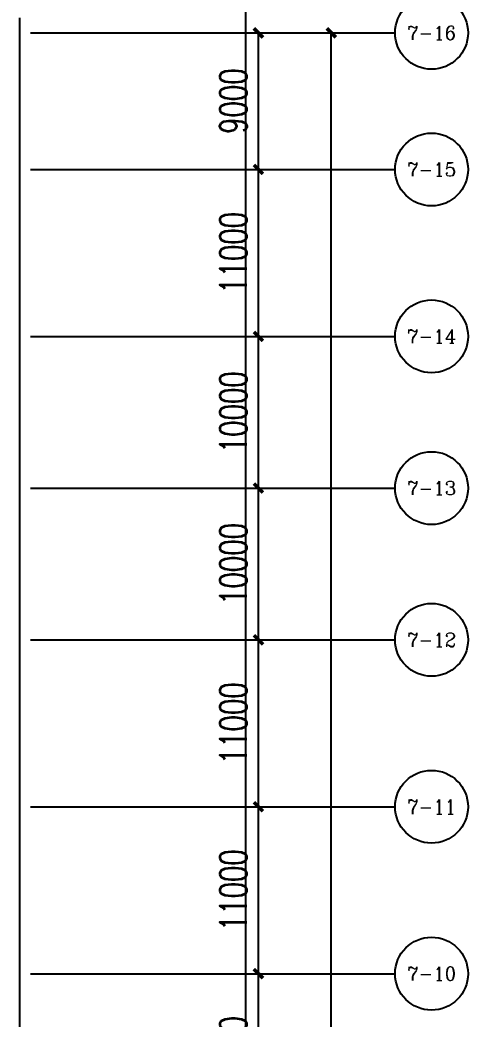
# Model space of a CAD drawing. Header units: millimetres. Extents: x 1218 to 2690, y 1163 to 1758.
# Drawn here: x 2451.1 to 2480.6, y 1428.2 to 1494 of the extents above; entities that cross this region are included whole.
import ezdxf
from ezdxf.enums import TextEntityAlignment as Align

# ---------------------------------------------------------------- set-up
doc = ezdxf.new("R2010")
doc.units = ezdxf.units.MM
for name, color, linetype in [('AXIS', 3, 'Continuous'), ('AXIS_TEXT', 7, 'Continuous'), ('WALL', 9, 'Continuous'), ('电缆通道', 7, 'ByLayer')]:
    doc.layers.add(name, color=color, linetype=linetype)
doc.styles.add('_TCH_AXIS', font='COMPLEX', dxfattribs={"bigfont": 'GBCBIG'})
doc.styles.add('_TCH_DIM_T3', font='SIMPLEX', dxfattribs={"width": 0.705882, "bigfont": 'GBCBIG'})
doc.styles.add('COMPLEX', font='COMPLEX')
doc.dimstyles.new('_TCH_ARCH&&600', dxfattribs={"dimtxt": 1785, "dimasz": 600, "dimexe": 1500, "dimexo": 1800, "dimgap": 757.5, "dimtad": 1, "dimdec": 0, "dimtxsty": '_TCH_DIM_T3', "dimblk": 'ARCHTICK', "dimcen": 2.5, "dimclrt": 7, "dimazin": 2, "dimtfac": 1, "dimtdec": 0, "dimtix": 1, "dimtmove": 2, "dimatfit": 3})

# ---------------------------------------------------------------- blocks, each defined once
blk = doc.blocks.new('_ArchTick')
at = {"color": 0, "linetype": 'ByBlock', "const_width": 0.4}
blk.add_lwpolyline([(-0.5, -0.5), (0.5, 0.5)], dxfattribs=at)
blk = doc.blocks.new('*D106')
at = {"layer": 'AXIS', "color": 0, "lineweight": -2, "transparency": 16777216}
for p, q in [((1246160, 2022104), (1265660, 2022104)), ((1264160, 1866104), (1264160, 2022104)), ((1246160, 1866104), (1265660, 1866104))]:
    blk.add_line(p, q, dxfattribs=at)
at = {"layer": 'Defpoints', "color": 0, "transparency": 16777216}
for p in [(1244360, 2022104), (1264160, 2022104), (1244360, 1866104)]:
    blk.add_point(p, dxfattribs=at)
at = {"layer": 'AXIS', "color": 0, "lineweight": -2, "transparency": 16777216, "xscale": 600, "yscale": 600, "zscale": 600}
for p, rotation in [((1264160, 2022104), 90), ((1264160, 1866104), 270)]:
    blk.add_blockref('_ArchTick', p, dxfattribs=dict(at, rotation=rotation))
at = {"layer": 'AXIS', "color": 7, "transparency": 16777216, "insert": (1262510, 1944104), "char_height": 1785, "attachment_point": 5, "rotation": 90, "style": '_TCH_DIM_T3'}
blk.add_mtext('\\A1;156000', dxfattribs=at)
blk = doc.blocks.new('*D115')
at = {"layer": 'AXIS', "color": 0, "lineweight": -2, "transparency": 16777216}
for p, q in [((1246160, 1960104), (1260860, 1960104)), ((1259360, 1949104), (1259360, 1960104)), ((1246160, 1949104), (1260860, 1949104))]:
    blk.add_line(p, q, dxfattribs=at)
at = {"layer": 'Defpoints', "color": 0, "transparency": 16777216}
for p in [(1244360, 1960104), (1259360, 1960104), (1244360, 1949104)]:
    blk.add_point(p, dxfattribs=at)
at = {"layer": 'AXIS', "color": 0, "lineweight": -2, "transparency": 16777216, "xscale": 600, "yscale": 600, "zscale": 600}
for p, rotation in [((1259360, 1960104), 90), ((1259360, 1949104), 270)]:
    blk.add_blockref('_ArchTick', p, dxfattribs=dict(at, rotation=rotation))
at = {"layer": 'AXIS', "color": 7, "transparency": 16777216, "insert": (1257710, 1954604), "char_height": 1785, "attachment_point": 5, "rotation": 90, "style": '_TCH_DIM_T3'}
blk.add_mtext('\\A1;11000', dxfattribs=at)
blk = doc.blocks.new('*D116')
at = {"layer": 'AXIS', "color": 0, "lineweight": -2, "transparency": 16777216}
for p, q in [((1246160, 1971104), (1260860, 1971104)), ((1259360, 1960104), (1259360, 1971104)), ((1246160, 1960104), (1260860, 1960104))]:
    blk.add_line(p, q, dxfattribs=at)
at = {"layer": 'Defpoints', "color": 0, "transparency": 16777216}
for p in [(1244360, 1971104), (1259360, 1971104), (1244360, 1960104)]:
    blk.add_point(p, dxfattribs=at)
at = {"layer": 'AXIS', "color": 0, "lineweight": -2, "transparency": 16777216, "xscale": 600, "yscale": 600, "zscale": 600}
for p, rotation in [((1259360, 1971104), 90), ((1259360, 1960104), 270)]:
    blk.add_blockref('_ArchTick', p, dxfattribs=dict(at, rotation=rotation))
at = {"layer": 'AXIS', "color": 7, "transparency": 16777216, "insert": (1257710, 1965604), "char_height": 1785, "attachment_point": 5, "rotation": 90, "style": '_TCH_DIM_T3'}
blk.add_mtext('\\A1;11000', dxfattribs=at)
blk = doc.blocks.new('*D117')
at = {"layer": 'AXIS', "color": 0, "lineweight": -2, "transparency": 16777216}
for p, q in [((1246160, 1982104), (1260860, 1982104)), ((1259360, 1971104), (1259360, 1982104)), ((1246160, 1971104), (1260860, 1971104))]:
    blk.add_line(p, q, dxfattribs=at)
at = {"layer": 'Defpoints', "color": 0, "transparency": 16777216}
for p in [(1244360, 1982104), (1259360, 1982104), (1244360, 1971104)]:
    blk.add_point(p, dxfattribs=at)
at = {"layer": 'AXIS', "color": 0, "lineweight": -2, "transparency": 16777216, "xscale": 600, "yscale": 600, "zscale": 600}
for p, rotation in [((1259360, 1982104), 90), ((1259360, 1971104), 270)]:
    blk.add_blockref('_ArchTick', p, dxfattribs=dict(at, rotation=rotation))
at = {"layer": 'AXIS', "color": 7, "transparency": 16777216, "insert": (1257710, 1976604), "char_height": 1785, "attachment_point": 5, "rotation": 90, "style": '_TCH_DIM_T3'}
blk.add_mtext('\\A1;11000', dxfattribs=at)
blk = doc.blocks.new('*D118')
at = {"layer": 'AXIS', "color": 0, "lineweight": -2, "transparency": 16777216}
for p, q in [((1246160, 1992104), (1260860, 1992104)), ((1259360, 1982104), (1259360, 1992104)), ((1246160, 1982104), (1260860, 1982104))]:
    blk.add_line(p, q, dxfattribs=at)
at = {"layer": 'Defpoints', "color": 0, "transparency": 16777216}
for p in [(1244360, 1992104), (1259360, 1992104), (1244360, 1982104)]:
    blk.add_point(p, dxfattribs=at)
at = {"layer": 'AXIS', "color": 0, "lineweight": -2, "transparency": 16777216, "xscale": 600, "yscale": 600, "zscale": 600}
for p, rotation in [((1259360, 1992104), 90), ((1259360, 1982104), 270)]:
    blk.add_blockref('_ArchTick', p, dxfattribs=dict(at, rotation=rotation))
at = {"layer": 'AXIS', "color": 7, "transparency": 16777216, "insert": (1257710, 1987104), "char_height": 1785, "attachment_point": 5, "rotation": 90, "style": '_TCH_DIM_T3'}
blk.add_mtext('\\A1;10000', dxfattribs=at)
blk = doc.blocks.new('*D119')
at = {"layer": 'AXIS', "color": 0, "lineweight": -2, "transparency": 16777216}
for p, q in [((1246160, 2002104), (1260860, 2002104)), ((1259360, 1992104), (1259360, 2002104)), ((1246160, 1992104), (1260860, 1992104))]:
    blk.add_line(p, q, dxfattribs=at)
at = {"layer": 'Defpoints', "color": 0, "transparency": 16777216}
for p in [(1244360, 2002104), (1259360, 2002104), (1244360, 1992104)]:
    blk.add_point(p, dxfattribs=at)
at = {"layer": 'AXIS', "color": 0, "lineweight": -2, "transparency": 16777216, "xscale": 600, "yscale": 600, "zscale": 600}
for p, rotation in [((1259360, 2002104), 90), ((1259360, 1992104), 270)]:
    blk.add_blockref('_ArchTick', p, dxfattribs=dict(at, rotation=rotation))
at = {"layer": 'AXIS', "color": 7, "transparency": 16777216, "insert": (1257710, 1997104), "char_height": 1785, "attachment_point": 5, "rotation": 90, "style": '_TCH_DIM_T3'}
blk.add_mtext('\\A1;10000', dxfattribs=at)
blk = doc.blocks.new('*D120')
at = {"layer": 'AXIS', "color": 0, "lineweight": -2, "transparency": 16777216}
for p, q in [((1246160, 2013104), (1260860, 2013104)), ((1259360, 2002104), (1259360, 2013104)), ((1246160, 2002104), (1260860, 2002104))]:
    blk.add_line(p, q, dxfattribs=at)
at = {"layer": 'Defpoints', "color": 0, "transparency": 16777216}
for p in [(1244360, 2013104), (1259360, 2013104), (1244360, 2002104)]:
    blk.add_point(p, dxfattribs=at)
at = {"layer": 'AXIS', "color": 0, "lineweight": -2, "transparency": 16777216, "xscale": 600, "yscale": 600, "zscale": 600}
for p, rotation in [((1259360, 2013104), 90), ((1259360, 2002104), 270)]:
    blk.add_blockref('_ArchTick', p, dxfattribs=dict(at, rotation=rotation))
at = {"layer": 'AXIS', "color": 7, "transparency": 16777216, "insert": (1257710, 2007604), "char_height": 1785, "attachment_point": 5, "rotation": 90, "style": '_TCH_DIM_T3'}
blk.add_mtext('\\A1;11000', dxfattribs=at)
blk = doc.blocks.new('*D121')
at = {"layer": 'AXIS', "color": 0, "lineweight": -2, "transparency": 16777216}
for p, q in [((1246160, 2022104), (1260860, 2022104)), ((1259360, 2013104), (1259360, 2022104)), ((1246160, 2013104), (1260860, 2013104))]:
    blk.add_line(p, q, dxfattribs=at)
at = {"layer": 'Defpoints', "color": 0, "transparency": 16777216}
for p in [(1244360, 2022104), (1259360, 2022104), (1244360, 2013104)]:
    blk.add_point(p, dxfattribs=at)
at = {"layer": 'AXIS', "color": 0, "lineweight": -2, "transparency": 16777216, "xscale": 600, "yscale": 600, "zscale": 600}
for p, rotation in [((1259360, 2022104), 90), ((1259360, 2013104), 270)]:
    blk.add_blockref('_ArchTick', p, dxfattribs=dict(at, rotation=rotation))
at = {"layer": 'AXIS', "color": 7, "transparency": 16777216, "insert": (1257710, 2017604), "char_height": 1785, "attachment_point": 5, "rotation": 90, "style": '_TCH_DIM_T3'}
blk.add_mtext('\\A1;9000', dxfattribs=at)
blk = doc.blocks.new('_AXISO')
blk.add_circle((0, 0), 0.5)
at = {"layer": 'AXIS_TEXT', "style": 'COMPLEX', "width": 1.041667}
blk.add_attdef('A', text='', height=0.56, dxfattribs=at).set_placement((-0.25, -0.28), (0.25, -0.28), align=Align.FIT)
blk = doc.blocks.new('*D464')
at = {"layer": 'AXIS', "color": 0, "lineweight": -2, "transparency": 16777216}
for p, q in [((1246160, 2022104), (1265660, 2022104)), ((1264160, 1866104), (1264160, 2022104)), ((1246160, 1866104), (1265660, 1866104))]:
    blk.add_line(p, q, dxfattribs=at)
at = {"layer": 'Defpoints', "color": 0, "transparency": 16777216}
for p in [(1244360, 2022104), (1264160, 2022104), (1244360, 1866104)]:
    blk.add_point(p, dxfattribs=at)
at = {"layer": 'AXIS', "color": 0, "lineweight": -2, "transparency": 16777216, "xscale": 600, "yscale": 600, "zscale": 600}
for p, rotation in [((1264160, 2022104), 90), ((1264160, 1866104), 270)]:
    blk.add_blockref('_ArchTick', p, dxfattribs=dict(at, rotation=rotation))
at = {"layer": 'AXIS', "color": 7, "transparency": 16777216, "insert": (1262510, 1944104), "char_height": 1785, "attachment_point": 5, "rotation": 90, "style": '_TCH_DIM_T3'}
blk.add_mtext('\\A1;156000', dxfattribs=at)
blk = doc.blocks.new('*D473')
at = {"layer": 'AXIS', "color": 0, "lineweight": -2, "transparency": 16777216}
for p, q in [((1246160, 1960104), (1260860, 1960104)), ((1259360, 1949104), (1259360, 1960104)), ((1246160, 1949104), (1260860, 1949104))]:
    blk.add_line(p, q, dxfattribs=at)
at = {"layer": 'Defpoints', "color": 0, "transparency": 16777216}
for p in [(1244360, 1960104), (1259360, 1960104), (1244360, 1949104)]:
    blk.add_point(p, dxfattribs=at)
at = {"layer": 'AXIS', "color": 0, "lineweight": -2, "transparency": 16777216, "xscale": 600, "yscale": 600, "zscale": 600}
for p, rotation in [((1259360, 1960104), 90), ((1259360, 1949104), 270)]:
    blk.add_blockref('_ArchTick', p, dxfattribs=dict(at, rotation=rotation))
at = {"layer": 'AXIS', "color": 7, "transparency": 16777216, "insert": (1257710, 1954604), "char_height": 1785, "attachment_point": 5, "rotation": 90, "style": '_TCH_DIM_T3'}
blk.add_mtext('\\A1;11000', dxfattribs=at)
blk = doc.blocks.new('*D474')
at = {"layer": 'AXIS', "color": 0, "lineweight": -2, "transparency": 16777216}
for p, q in [((1246160, 1971104), (1260860, 1971104)), ((1259360, 1960104), (1259360, 1971104)), ((1246160, 1960104), (1260860, 1960104))]:
    blk.add_line(p, q, dxfattribs=at)
at = {"layer": 'Defpoints', "color": 0, "transparency": 16777216}
for p in [(1244360, 1971104), (1259360, 1971104), (1244360, 1960104)]:
    blk.add_point(p, dxfattribs=at)
at = {"layer": 'AXIS', "color": 0, "lineweight": -2, "transparency": 16777216, "xscale": 600, "yscale": 600, "zscale": 600}
for p, rotation in [((1259360, 1971104), 90), ((1259360, 1960104), 270)]:
    blk.add_blockref('_ArchTick', p, dxfattribs=dict(at, rotation=rotation))
at = {"layer": 'AXIS', "color": 7, "transparency": 16777216, "insert": (1257710, 1965604), "char_height": 1785, "attachment_point": 5, "rotation": 90, "style": '_TCH_DIM_T3'}
blk.add_mtext('\\A1;11000', dxfattribs=at)
blk = doc.blocks.new('*D475')
at = {"layer": 'AXIS', "color": 0, "lineweight": -2, "transparency": 16777216}
for p, q in [((1246160, 1982104), (1260860, 1982104)), ((1259360, 1971104), (1259360, 1982104)), ((1246160, 1971104), (1260860, 1971104))]:
    blk.add_line(p, q, dxfattribs=at)
at = {"layer": 'Defpoints', "color": 0, "transparency": 16777216}
for p in [(1244360, 1982104), (1259360, 1982104), (1244360, 1971104)]:
    blk.add_point(p, dxfattribs=at)
at = {"layer": 'AXIS', "color": 0, "lineweight": -2, "transparency": 16777216, "xscale": 600, "yscale": 600, "zscale": 600}
for p, rotation in [((1259360, 1982104), 90), ((1259360, 1971104), 270)]:
    blk.add_blockref('_ArchTick', p, dxfattribs=dict(at, rotation=rotation))
at = {"layer": 'AXIS', "color": 7, "transparency": 16777216, "insert": (1257710, 1976604), "char_height": 1785, "attachment_point": 5, "rotation": 90, "style": '_TCH_DIM_T3'}
blk.add_mtext('\\A1;11000', dxfattribs=at)
blk = doc.blocks.new('*D476')
at = {"layer": 'AXIS', "color": 0, "lineweight": -2, "transparency": 16777216}
for p, q in [((1246160, 1992104), (1260860, 1992104)), ((1259360, 1982104), (1259360, 1992104)), ((1246160, 1982104), (1260860, 1982104))]:
    blk.add_line(p, q, dxfattribs=at)
at = {"layer": 'Defpoints', "color": 0, "transparency": 16777216}
for p in [(1244360, 1992104), (1259360, 1992104), (1244360, 1982104)]:
    blk.add_point(p, dxfattribs=at)
at = {"layer": 'AXIS', "color": 0, "lineweight": -2, "transparency": 16777216, "xscale": 600, "yscale": 600, "zscale": 600}
for p, rotation in [((1259360, 1992104), 90), ((1259360, 1982104), 270)]:
    blk.add_blockref('_ArchTick', p, dxfattribs=dict(at, rotation=rotation))
at = {"layer": 'AXIS', "color": 7, "transparency": 16777216, "insert": (1257710, 1987104), "char_height": 1785, "attachment_point": 5, "rotation": 90, "style": '_TCH_DIM_T3'}
blk.add_mtext('\\A1;10000', dxfattribs=at)
blk = doc.blocks.new('*D477')
at = {"layer": 'AXIS', "color": 0, "lineweight": -2, "transparency": 16777216}
for p, q in [((1246160, 2002104), (1260860, 2002104)), ((1259360, 1992104), (1259360, 2002104)), ((1246160, 1992104), (1260860, 1992104))]:
    blk.add_line(p, q, dxfattribs=at)
at = {"layer": 'Defpoints', "color": 0, "transparency": 16777216}
for p in [(1244360, 2002104), (1259360, 2002104), (1244360, 1992104)]:
    blk.add_point(p, dxfattribs=at)
at = {"layer": 'AXIS', "color": 0, "lineweight": -2, "transparency": 16777216, "xscale": 600, "yscale": 600, "zscale": 600}
for p, rotation in [((1259360, 2002104), 90), ((1259360, 1992104), 270)]:
    blk.add_blockref('_ArchTick', p, dxfattribs=dict(at, rotation=rotation))
at = {"layer": 'AXIS', "color": 7, "transparency": 16777216, "insert": (1257710, 1997104), "char_height": 1785, "attachment_point": 5, "rotation": 90, "style": '_TCH_DIM_T3'}
blk.add_mtext('\\A1;10000', dxfattribs=at)
blk = doc.blocks.new('*D478')
at = {"layer": 'AXIS', "color": 0, "lineweight": -2, "transparency": 16777216}
for p, q in [((1246160, 2013104), (1260860, 2013104)), ((1259360, 2002104), (1259360, 2013104)), ((1246160, 2002104), (1260860, 2002104))]:
    blk.add_line(p, q, dxfattribs=at)
at = {"layer": 'Defpoints', "color": 0, "transparency": 16777216}
for p in [(1244360, 2013104), (1259360, 2013104), (1244360, 2002104)]:
    blk.add_point(p, dxfattribs=at)
at = {"layer": 'AXIS', "color": 0, "lineweight": -2, "transparency": 16777216, "xscale": 600, "yscale": 600, "zscale": 600}
for p, rotation in [((1259360, 2013104), 90), ((1259360, 2002104), 270)]:
    blk.add_blockref('_ArchTick', p, dxfattribs=dict(at, rotation=rotation))
at = {"layer": 'AXIS', "color": 7, "transparency": 16777216, "insert": (1257710, 2007604), "char_height": 1785, "attachment_point": 5, "rotation": 90, "style": '_TCH_DIM_T3'}
blk.add_mtext('\\A1;11000', dxfattribs=at)
blk = doc.blocks.new('*D479')
at = {"layer": 'AXIS', "color": 0, "lineweight": -2, "transparency": 16777216}
for p, q in [((1246160, 2022104), (1260860, 2022104)), ((1259360, 2013104), (1259360, 2022104)), ((1246160, 2013104), (1260860, 2013104))]:
    blk.add_line(p, q, dxfattribs=at)
at = {"layer": 'Defpoints', "color": 0, "transparency": 16777216}
for p in [(1244360, 2022104), (1259360, 2022104), (1244360, 2013104)]:
    blk.add_point(p, dxfattribs=at)
at = {"layer": 'AXIS', "color": 0, "lineweight": -2, "transparency": 16777216, "xscale": 600, "yscale": 600, "zscale": 600}
for p, rotation in [((1259360, 2022104), 90), ((1259360, 2013104), 270)]:
    blk.add_blockref('_ArchTick', p, dxfattribs=dict(at, rotation=rotation))
at = {"layer": 'AXIS', "color": 7, "transparency": 16777216, "insert": (1257710, 2017604), "char_height": 1785, "attachment_point": 5, "rotation": 90, "style": '_TCH_DIM_T3'}
blk.add_mtext('\\A1;9000', dxfattribs=at)
blk = doc.blocks.new('DT1')
at = {"layer": 'AXIS', "color": 252, "true_color": 0x939598}
for p, q in [((1244359.9, 2022103.7), (1268359.9, 2022103.7)), ((1244359.9, 2013103.7), (1268359.9, 2013103.7)), ((1244359.9, 2002103.7), (1268359.9, 2002103.7)), ((1244359.9, 1992103.7), (1268359.9, 1992103.7)), ((1244359.9, 1982103.7), (1268359.9, 1982103.7)), ((1244359.9, 1971103.7), (1268359.9, 1971103.7)), ((1244359.9, 1960103.7), (1268359.9, 1960103.7))]:
    blk.add_line(p, q, dxfattribs=at)
at = {"layer": 'WALL'}
blk.add_line((1243659.9, 1865103.7), (1243659.9, 2023103.7), dxfattribs=at)
at = {"layer": 'AXIS', "color": 252, "true_color": 0x939598}
ref = blk.add_blockref('_AXISO', (1270759.9, 2022103.7), dxfattribs=dict(at, xscale=4800, yscale=4800, zscale=4800))
ref.add_attrib('A', '7-16', dxfattribs={"layer": 'AXIS_TEXT', "height": 905.96, "style": '_TCH_AXIS'}).set_placement((1269142.1, 2021650.7), (1272377.6, 2021650.7), align=Align.FIT)
ref = blk.add_blockref('_AXISO', (1270759.9, 2013103.7), dxfattribs=dict(at, xscale=4800, yscale=4800, zscale=4800))
ref.add_attrib('A', '7-15', dxfattribs={"layer": 'AXIS_TEXT', "height": 905.96, "style": '_TCH_AXIS'}).set_placement((1269142.1, 2012650.7), (1272377.6, 2012650.7), align=Align.FIT)
ref = blk.add_blockref('_AXISO', (1270759.9, 2002103.7), dxfattribs=dict(at, xscale=4800, yscale=4800, zscale=4800))
ref.add_attrib('A', '7-14', dxfattribs={"layer": 'AXIS_TEXT', "height": 884.07, "style": '_TCH_AXIS'}).set_placement((1269139.1, 2001661.7), (1272380.7, 2001661.7), align=Align.FIT)
ref = blk.add_blockref('_AXISO', (1270759.9, 1992103.7), dxfattribs=dict(at, xscale=4800, yscale=4800, zscale=4800))
ref.add_attrib('A', '7-13', dxfattribs={"layer": 'AXIS_TEXT', "height": 905.96, "style": '_TCH_AXIS'}).set_placement((1269142.1, 1991650.7), (1272377.6, 1991650.7), align=Align.FIT)
ref = blk.add_blockref('_AXISO', (1270759.9, 1982103.7), dxfattribs=dict(at, xscale=4800, yscale=4800, zscale=4800))
ref.add_attrib('A', '7-12', dxfattribs={"layer": 'AXIS_TEXT', "height": 905.96, "style": '_TCH_AXIS'}).set_placement((1269142.1, 1981650.7), (1272377.6, 1981650.7), align=Align.FIT)
ref = blk.add_blockref('_AXISO', (1270759.9, 1971103.7), dxfattribs=dict(at, xscale=4800, yscale=4800, zscale=4800))
ref.add_attrib('A', '7-11', dxfattribs={"layer": 'AXIS_TEXT', "height": 965.49, "style": '_TCH_AXIS'}).set_placement((1269150.7, 1970621), (1272369, 1970621), align=Align.FIT)
ref = blk.add_blockref('_AXISO', (1270759.9, 1960103.7), dxfattribs=dict(at, xscale=4800, yscale=4800, zscale=4800))
ref.add_attrib('A', '7-10', dxfattribs={"layer": 'AXIS_TEXT', "height": 905.96, "style": '_TCH_AXIS'}).set_placement((1269142.1, 1959650.7), (1272377.6, 1959650.7), align=Align.FIT)
for p1, p2, distance, picture, middle in [((1244359.9, 1866103.7), (1244359.9, 2022103.7), -19800, '*D106', (1262509.9, 1944103.7)), ((1244359.9, 2013103.7), (1244359.9, 2022103.7), -15000, '*D121', (1257709.9, 2017603.7)), ((1244359.9, 1866103.7), (1244359.9, 2022103.7), -19800, '*D464', (1262509.9, 1944103.7)), ((1244359.9, 2013103.7), (1244359.9, 2022103.7), -15000, '*D479', (1257709.9, 2017603.7)), ((1244359.9, 2002103.7), (1244359.9, 2013103.7), -15000, '*D120', (1257709.9, 2007603.7)), ((1244359.9, 2002103.7), (1244359.9, 2013103.7), -15000, '*D478', (1257709.9, 2007603.7)), ((1244359.9, 1992103.7), (1244359.9, 2002103.7), -15000, '*D119', (1257709.9, 1997103.7)), ((1244359.9, 1992103.7), (1244359.9, 2002103.7), -15000, '*D477', (1257709.9, 1997103.7)), ((1244359.9, 1982103.7), (1244359.9, 1992103.7), -15000, '*D118', (1257709.9, 1987103.7)), ((1244359.9, 1982103.7), (1244359.9, 1992103.7), -15000, '*D476', (1257709.9, 1987103.7)), ((1244359.9, 1971103.7), (1244359.9, 1982103.7), -15000, '*D117', (1257709.9, 1976603.7)), ((1244359.9, 1971103.7), (1244359.9, 1982103.7), -15000, '*D475', (1257709.9, 1976603.7)), ((1244359.9, 1960103.7), (1244359.9, 1971103.7), -15000, '*D116', (1257709.9, 1965603.7)), ((1244359.9, 1960103.7), (1244359.9, 1971103.7), -15000, '*D474', (1257709.9, 1965603.7)), ((1244359.9, 1949103.7), (1244359.9, 1960103.7), -15000, '*D115', (1257709.9, 1954603.7)), ((1244359.9, 1949103.7), (1244359.9, 1960103.7), -15000, '*D473', (1257709.9, 1954603.7))]:
    dim = blk.add_aligned_dim(p1=p1, p2=p2, distance=distance, dimstyle='_TCH_ARCH&&600', dxfattribs=at)
    dim.commit()
    dim.dimension.update_dxf_attribs({"geometry": picture, "text_midpoint": middle})

msp = doc.modelspace()

# ---------------------------------------------------------------- linework, layer by layer
at = {"layer": '电缆通道', "color": 6}
msp.add_polyline3d([(2466, 1330.416, 0.01), (2466, 1502.41, 0.04)], dxfattribs=at)

# ---------------------------------------------------------------- block references
at = {"xscale": 0.001, "yscale": 0.001, "zscale": 0.001}
msp.add_blockref('DT1', (1207.461, -528.954, 12.3), dxfattribs=at)

doc.saveas('drawing.dxf')
